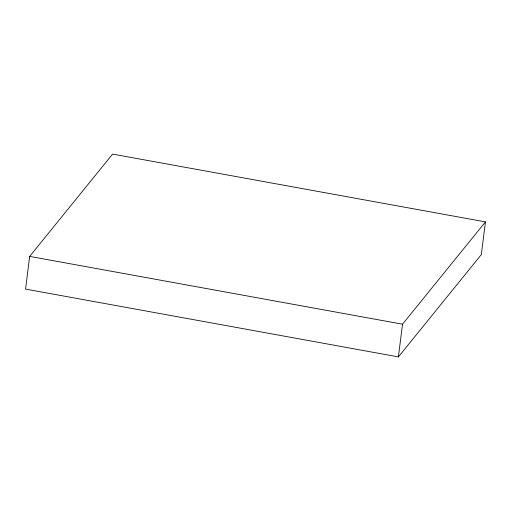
<?xml version="1.0" encoding="UTF-8"?>
<svg xmlns="http://www.w3.org/2000/svg" width="511" height="511" viewBox="0 0 511 511"><rect width="100%" height="100%" fill="white"/><g stroke="black" fill="none" stroke-linecap="round" stroke-linejoin="round"><path stroke-width="0.77" d="M29.683 256.401L25.55 289.111L398.395 356.908L481.317 254.599L485.45 221.889L112.605 154.092L29.683 256.401L402.521 324.198L485.45 221.889M398.395 356.908L402.521 324.198"/></g></svg>
